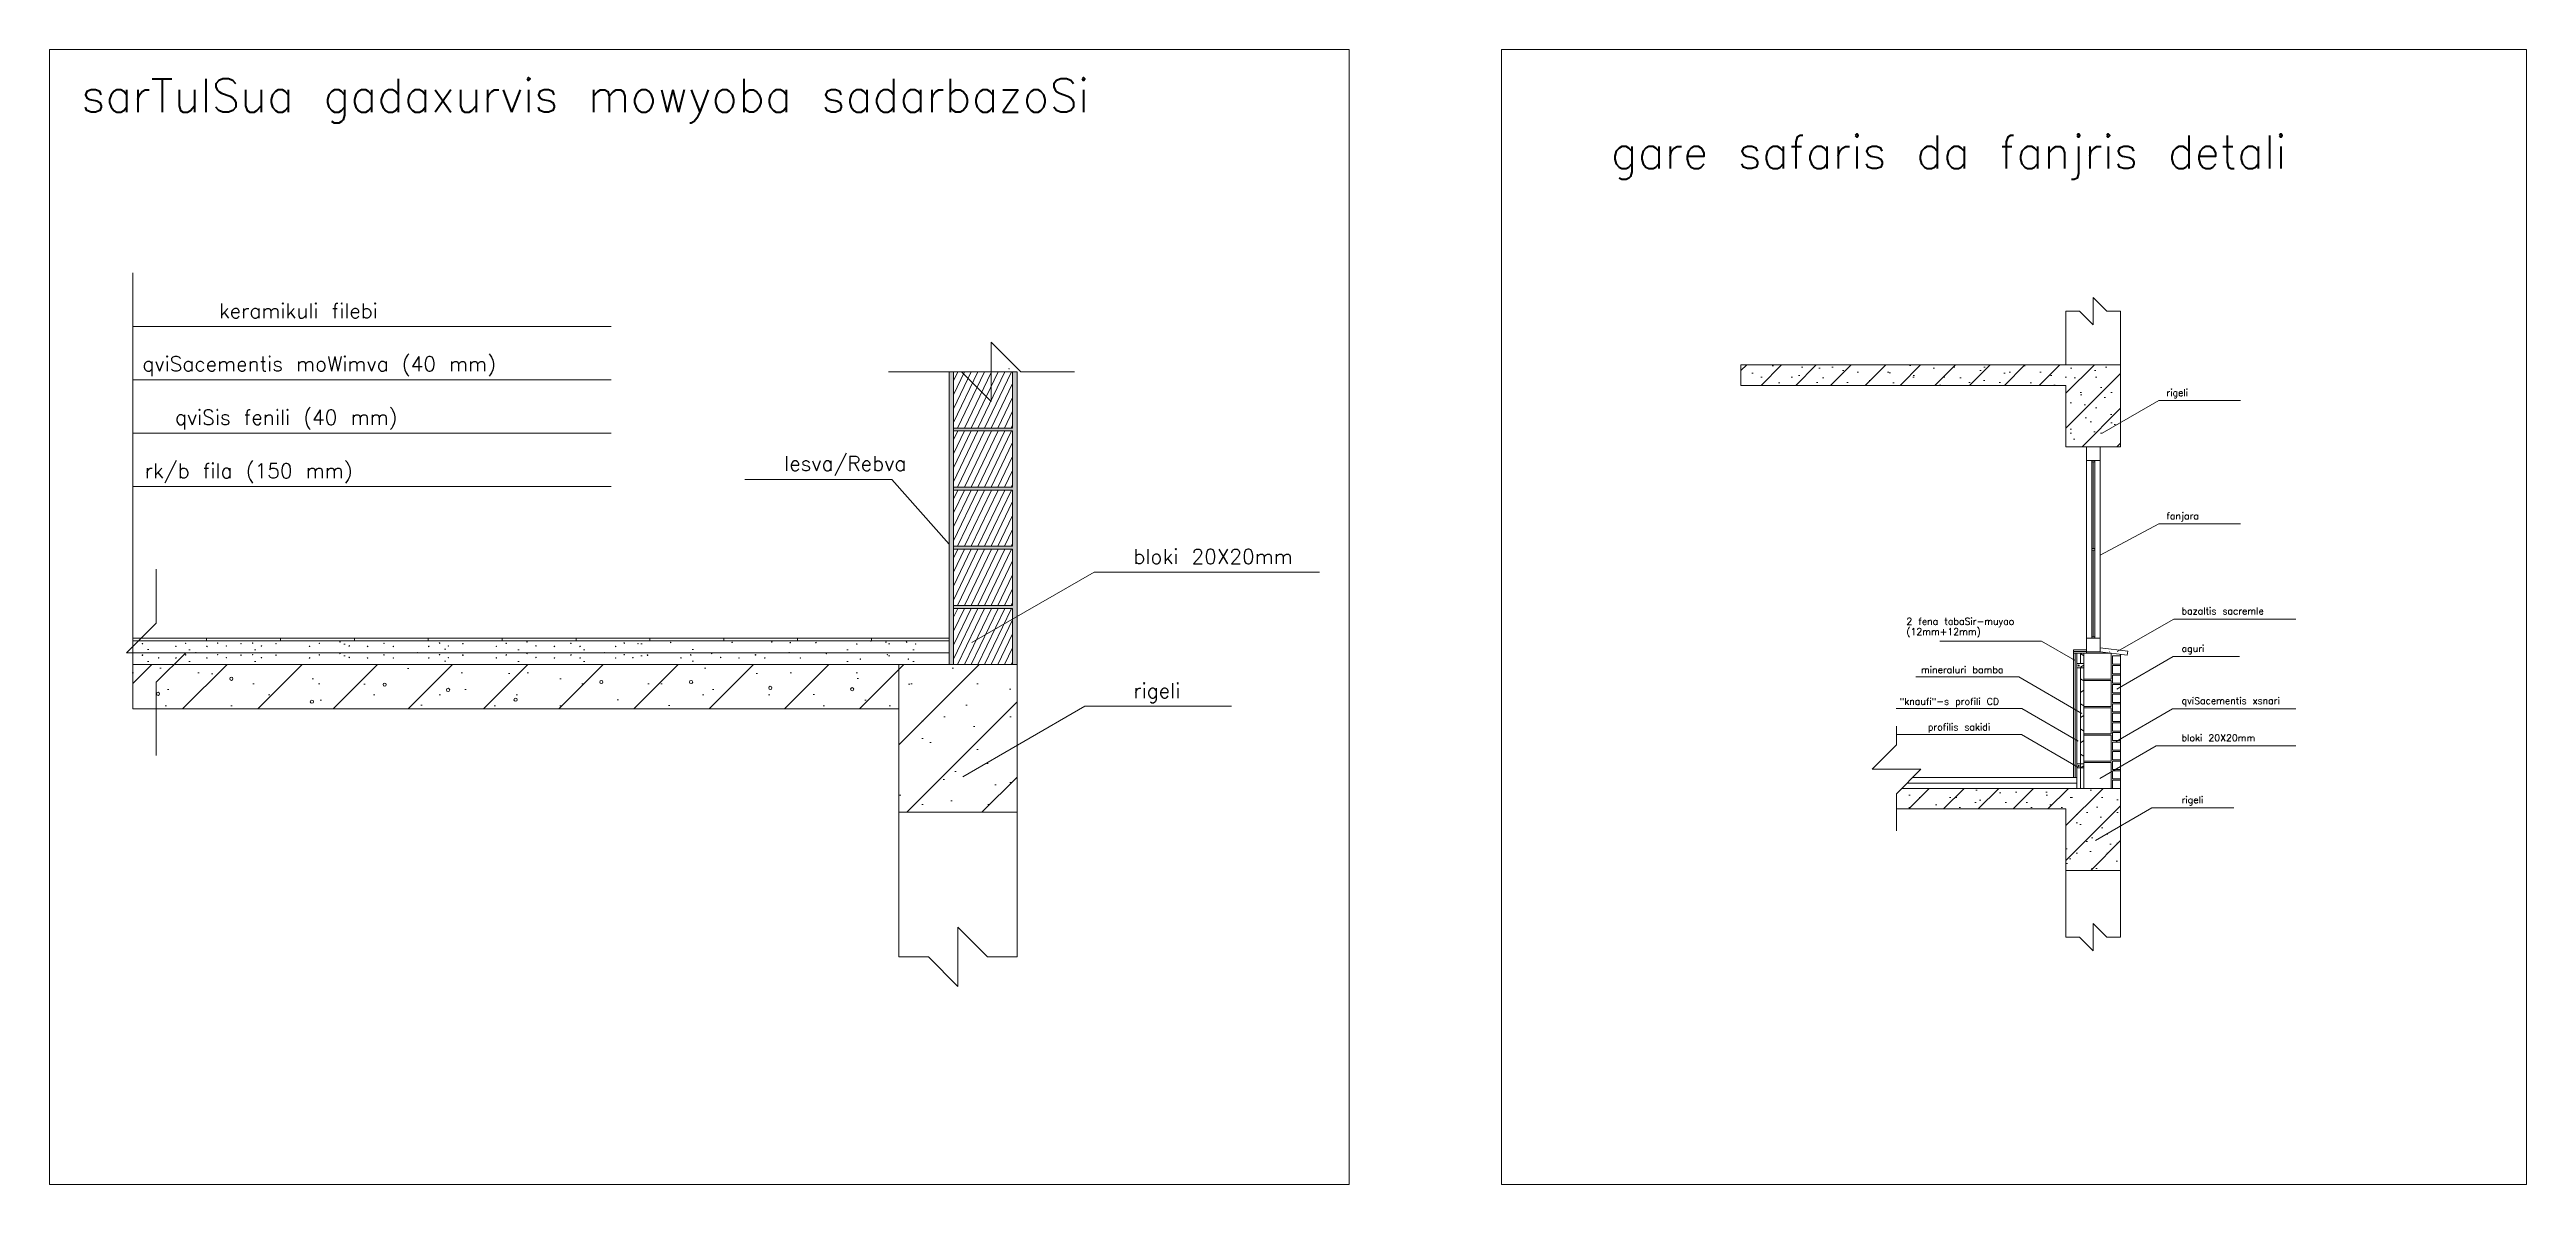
# Model space of a CAD drawing. Header units: millimetres. Extents: x 475616349 to 476941521, y 4620115302 to 4621446928.
# Drawn here: x 476880628 to 476895614, y 4620500640 to 4620507504 of the extents above; entities that cross this region are included whole.
import ezdxf

# ---------------------------------------------------------------- set-up
doc = ezdxf.new("R2010")
doc.units = ezdxf.units.MM
doc.header["$MEASUREMENT"] = 0
for name, color, linetype, lineweight in [('0_Pen_No__1_Pen_No__4', 7, 'Continuous', 0), ('2D Drafting - General_Pen_No__2_Pen_No__4', 7, 'Continuous', 0), ('2D Drafting - General_Pen_No__7_Pen_No__4', 7, 'Continuous', 0), ('2D Drafting - General_Pen_No__7_Pen_No__7_Pen_No__7', 7, 'Continuous', 0), ('A-Area-G_Pen_No__173_Pen_No__4', 7, 'Continuous', 0), ('A-Area-G_Pen_No__7_Pen_No__4', 7, 'Continuous', 0), ('Annotation - Text_Pen_No__7_Pen_No__4', 7, 'Continuous', 0), ('gegmebi_Pen_No__7_Pen_No__4', 7, 'Continuous', 0), ('kar-panjara_Pen_No__7_Pen_No__4', 7, 'Continuous', 0)]:
    doc.layers.add(name, color=color, linetype=linetype, lineweight=lineweight)
doc.layers.add('qvafenili_Pen_No__252', color=7, linetype='Continuous', lineweight=0, true_color=0x666666)
doc.styles.add('GENERATED_STYLE_10', font='txt.shx')

msp = doc.modelspace()

# ---------------------------------------------------------------- hatches: boundary and pattern name
at = {"layer": '2D Drafting - General_Pen_No__7_Pen_No__7_Pen_No__7', "linetype": 'Continuous', "lineweight": 0}
h = msp.add_hatch(dxfattribs=at)
h.set_pattern_fill('MASONRY_BLOCK', style=0, pattern_type=2)
h.set_pattern_definition([(64.319, (476886205.68, 4620505388.185), (-20.29, 42.196), [])])
h.paths.add_polyline_path([(476886455.034, 4620505432.889), (476886455.034, 4620505554.771), (476886097.466, 4620505554.771), (476886097.466, 4620505215.081), (476886455.034, 4620505215.081)])
h = msp.add_hatch(dxfattribs=at)
h.set_pattern_fill('RENDER', style=0, pattern_type=2)
h.set_pattern_definition([(45, (476879787.24, 4620473337.98), (-92.0409, 92.0409), [0, -86.77698, 0, -130.16546]), (110, (476880076.5, 4620473337.98), (122.31553, 44.5192), [0, -63.63645, 0, -109.9175])])
h.paths.add_polyline_path([(476890861.712, 4620505596.962), (476890861.712, 4620505472.967), (476892828.201, 4620505472.967), (476892828.201, 4620505101.072), (476893158.78, 4620505101.072), (476893158.78, 4620505596.925)])
h = msp.add_hatch(dxfattribs=at)
h.set_pattern_fill('MASONRY_BLOCK', style=0, pattern_type=2)
h.set_pattern_definition([(45, (476876363.15, 4620468763.32), (-105.1896, 105.1896), [])])
h.paths.add_polyline_path([(476890861.712, 4620505596.962), (476890861.712, 4620505472.967), (476892828.201, 4620505472.967), (476892828.201, 4620505101.072), (476893158.78, 4620505101.072), (476893158.78, 4620505596.925)])
h = msp.add_hatch(dxfattribs=at)
h.set_pattern_fill('MASONRY_BLOCK', style=0, pattern_type=2)
h.set_pattern_definition([(64.319, (476886205.68, 4620505030.617), (-20.29, 42.196), [])])
h.paths.add_polyline_path([(476886455.034, 4620505075.321), (476886455.034, 4620505197.203), (476886097.466, 4620505197.203), (476886097.466, 4620504857.513), (476886455.034, 4620504857.513)])
h = msp.add_hatch(dxfattribs=at)
h.set_pattern_fill('MASONRY_BLOCK', style=0, pattern_type=2)
h.set_pattern_definition([(64.319, (476886205.68, 4620504673.05), (-20.29, 42.196), [])])
h.paths.add_polyline_path([(476886455.034, 4620504717.753), (476886455.034, 4620504839.635), (476886097.466, 4620504839.635), (476886097.466, 4620504499.945), (476886455.034, 4620504499.945)])
h = msp.add_hatch(dxfattribs=at)
h.set_pattern_fill('MASONRY_BLOCK', style=0, pattern_type=2)
h.set_pattern_definition([(64.319, (476886205.68, 4620504315.48), (-20.29, 42.196), [])])
h.paths.add_polyline_path([(476886455.034, 4620504360.185), (476886455.034, 4620504482.067), (476886097.466, 4620504482.067), (476886097.466, 4620504142.377), (476886455.034, 4620504142.377)])
h = msp.add_hatch(dxfattribs=at)
h.set_pattern_fill('MASONRY_BLOCK', style=0, pattern_type=2)
h.set_pattern_definition([(64.319, (476886205.68, 4620503957.913), (-20.29, 42.196), [])])
h.paths.add_polyline_path([(476886455.034, 4620504002.617), (476886455.034, 4620504124.499), (476886097.466, 4620504124.499), (476886097.466, 4620503784.809), (476886455.034, 4620503784.809)])
h = msp.add_hatch(dxfattribs=at)
h.set_pattern_fill('RENDER', style=0, pattern_type=2)
h.set_pattern_definition([(45, (476832293.44, 4620443942.06), (-199.1105, 199.1105), [0, -187.7232, 0, -281.5848]), (110, (476832919.2, 4620443942.06), (264.6031, 96.3077), [0, -137.6637, 0, -237.7827])])
h.paths.add_polyline_path([(476881131.629, 4620503927.181), (476881131.629, 4620503855.565), (476886070.649, 4620503855.565), (476886070.649, 4620503927.1)])
h = msp.add_hatch(dxfattribs=at)
h.set_pattern_fill('RENDER', style=0, pattern_type=2)
h.set_pattern_definition([(45, (476832293.44, 4620443870.52), (-199.1105, 199.1105), [0, -187.7232, 0, -281.5848]), (110, (476832919.2, 4620443870.52), (264.6031, 96.3077), [0, -137.6637, 0, -237.7827])])
h.paths.add_polyline_path([(476881131.629, 4620503855.565), (476881131.629, 4620503784.028), (476886070.649, 4620503784.028), (476886070.649, 4620503855.484)])
h = msp.add_hatch(dxfattribs=at)
h.set_pattern_fill('RENDER', style=0, pattern_type=2)
h.set_pattern_definition([(45, (476832150.43, 4620443603.15), (-199.1105, 199.1105), [0, -187.7232, 0, -281.5848]), (110, (476832776.18, 4620443603.15), (264.6031, 96.3077), [0, -137.6637, 0, -237.7827])])
h.paths.add_polyline_path([(476886481.852, 4620503784.812), (476881131.629, 4620503784.899), (476881131.629, 4620503516.656), (476885766.716, 4620503516.656), (476885766.716, 4620502890.925), (476886481.852, 4620502890.925)])
h = msp.add_hatch(dxfattribs=at)
h.set_pattern_fill('MASONRY_BLOCK', style=0, pattern_type=2)
h.set_pattern_definition([(45, (476899283.44, 4620457651.2), (-227.5549, 227.5549), [])])
h.paths.add_polyline_path([(476886481.852, 4620503784.812), (476881131.629, 4620503784.899), (476881131.629, 4620503516.656), (476885766.716, 4620503516.656), (476885766.716, 4620502890.925), (476886481.852, 4620502890.925)])
h = msp.add_hatch(dxfattribs=at)
h.set_pattern_fill('CONCRETE_BLOCK', style=0, pattern_type=2)
h.set_pattern_definition([(33.9761, (476866035.2, 4620465596.17), (-112.7319, 75.97025), []), (146.0239, (476866035.2, 4620465596.17), (112.7319, 75.97025), [])])
h.paths.add_polyline_path([(476892916.624, 4620503853.136), (476892916.624, 4620503117.679), (476892935.632, 4620503117.679), (476892935.632, 4620503853.136)])
h = msp.add_hatch(dxfattribs=at)
h.set_pattern_fill('RENDER', style=0, pattern_type=2)
h.set_pattern_definition([(45, (476868043.52, 4620475215.36), (-92.0409, 92.0409), [0, -86.77698, 0, -130.16546]), (110, (476868332.78, 4620475215.36), (122.31553, 44.5192), [0, -63.63645, 0, -109.9175])])
h.paths.add_polyline_path([(476891657.666, 4620503034.978), (476891657.666, 4620503034.953), (476891834.836, 4620503034.953), (476891803.09, 4620503003.207), (476891803.09, 4620502910.996), (476892828.201, 4620502910.996), (476892828.201, 4620502539.1), (476893158.78, 4620502539.1), (476893158.78, 4620503034.953)])
h = msp.add_hatch(dxfattribs=at)
h.set_pattern_fill('MASONRY_BLOCK', style=0, pattern_type=2)
h.set_pattern_definition([(45, (476899076.45, 4620481709.21), (-105.1896, 105.1896), [])])
h.paths.add_polyline_path([(476891803.09, 4620503003.207), (476891803.09, 4620502910.996), (476892828.201, 4620502910.996), (476892828.201, 4620502539.1), (476893158.78, 4620502539.1), (476893158.78, 4620503034.953), (476891834.858, 4620503034.975), (476891834.836, 4620503034.953)])
at = {"layer": 'qvafenili_Pen_No__252', "linetype": 'Continuous', "lineweight": 0, "true_color": 0x333333}
for points in [[(476886070.649, 4620503784.025), (476886097.466, 4620503784.025), (476886097.466, 4620505554.771), (476886070.649, 4620505554.771)], [(476886481.852, 4620503784.025), (476886455.034, 4620503784.025), (476886455.034, 4620505554.771), (476886481.852, 4620505554.771)], [(476886455.034, 4620505197.203), (476886455.034, 4620505215.081), (476886097.466, 4620505215.081), (476886097.466, 4620505197.203)], [(476886455.034, 4620504857.513), (476886097.466, 4620504857.513), (476886097.466, 4620504839.635), (476886455.034, 4620504839.635)], [(476886455.034, 4620504499.945), (476886097.466, 4620504499.945), (476886097.466, 4620504482.067), (476886455.034, 4620504482.067)], [(476886097.466, 4620504124.499), (476886455.034, 4620504124.499), (476886455.034, 4620504142.377), (476886097.466, 4620504142.377)]]:
    msp.add_hatch(color=250, dxfattribs=at).paths.add_polyline_path(points)

# ---------------------------------------------------------------- linework, layer by layer
at = {"layer": '0_Pen_No__1_Pen_No__4', "color": 7, "linetype": 'Continuous', "lineweight": 0}
for centre, radius in [((476881190.054, 4620503911.344), 1.486), ((476881392.603, 4620503894.803), 1.486), ((476881451.975, 4620503913.2), 1.486), ((476881579.842, 4620503893.967), 1.486), ((476881645.042, 4620503914.036), 1.486), ((476881697.724, 4620503896.476), 1.486), ((476881786.18, 4620503911.344), 1.486), ((476881857.353, 4620503914.036), 1.486), ((476881910.035, 4620503896.476), 1.486), ((476881998.491, 4620503911.344), 1.486), ((476882201.04, 4620503894.803), 1.486), ((476882260.411, 4620503913.2), 1.486), ((476882385.844, 4620503921.562), 1.486), ((476882441.035, 4620503897.312), 1.486), ((476882552.252, 4620503893.967), 1.486), ((476882651.762, 4620503913.2), 1.486), ((476882707.789, 4620503893.967), 1.486), ((476882922.698, 4620503893.967), 1.486), ((476882987.897, 4620503914.036), 1.486), ((476883040.579, 4620503896.476), 1.486), ((476883129.035, 4620503911.344), 1.486), ((476883331.584, 4620503894.803), 1.486), ((476883390.955, 4620503913.2), 1.486), ((476883516.388, 4620503921.562), 1.486), ((476883571.579, 4620503897.312), 1.486), ((476883682.796, 4620503893.967), 1.486), ((476883782.306, 4620503913.2), 1.486), ((476883838.333, 4620503893.967), 1.486), ((476884053.242, 4620503893.967), 1.486), ((476884104.928, 4620503914.036), 1.486), ((476884188.688, 4620503910.484), 1.486), ((476884385.918, 4620503917.919), 1.486), ((476884758.061, 4620503918.351), 1.486), ((476884998.057, 4620503920.859), 1.486), ((476885109.274, 4620503917.514), 1.486), ((476885264.811, 4620503917.514), 1.486), ((476885512.056, 4620503909.28), 1.486), ((476885597.25, 4620503926.97), 1.486), ((476885689.067, 4620503920.118), 1.486), ((476885813.156, 4620503920.118), 1.486), ((476885868.557, 4620503909.28), 1.486), ((476881190.054, 4620503841.275), 1.486), ((476881288.267, 4620503824.734), 1.486), ((476881392.603, 4620503824.734), 1.486), ((476881451.975, 4620503843.131), 1.486), ((476881512.945, 4620503856.511), 1.486), ((476881579.842, 4620503823.898), 1.486), ((476881645.042, 4620503843.967), 1.486), ((476881697.724, 4620503826.407), 1.486), ((476881786.18, 4620503841.275), 1.486), ((476881857.353, 4620503843.967), 1.486), ((476881910.035, 4620503826.407), 1.486), ((476881998.491, 4620503841.275), 1.486), ((476882201.04, 4620503824.734), 1.486), ((476882260.411, 4620503843.131), 1.486), ((476882385.844, 4620503851.493), 1.486), ((476882441.035, 4620503827.243), 1.486), ((476882552.252, 4620503823.898), 1.486), ((476882651.762, 4620503843.131), 1.486), ((476882707.789, 4620503823.898), 1.486), ((476882855.8, 4620503856.511), 1.486), ((476882922.698, 4620503823.898), 1.486), ((476882987.897, 4620503843.967), 1.486), ((476883040.579, 4620503826.407), 1.486), ((476883129.035, 4620503841.275), 1.486), ((476883331.584, 4620503824.734), 1.486), ((476883390.955, 4620503843.131), 1.486), ((476883516.388, 4620503851.493), 1.486), ((476883571.579, 4620503827.243), 1.486), ((476883682.796, 4620503823.898), 1.486), ((476883782.306, 4620503843.131), 1.486), ((476883838.333, 4620503823.898), 1.486), ((476883986.344, 4620503856.511), 1.486), ((476884053.242, 4620503823.898), 1.486), ((476884104.928, 4620503843.967), 1.486), ((476884157.61, 4620503826.407), 1.486), ((476884246.066, 4620503841.275), 1.486), ((476884448.614, 4620503824.734), 1.486), ((476884507.986, 4620503843.131), 1.486), ((476884633.419, 4620503851.493), 1.486), ((476884688.609, 4620503827.243), 1.486), ((476884799.827, 4620503823.898), 1.486), ((476884899.337, 4620503843.131), 1.486), ((476884955.364, 4620503823.898), 1.486), ((476885103.375, 4620503856.511), 1.486), ((476885170.272, 4620503823.898), 1.486), ((476885328.318, 4620503850.657), 1.486), ((476885533.192, 4620503817.208), 1.486), ((476885697.091, 4620503843.967), 1.486), ((476885823.79, 4620503817.208), 1.486), ((476881284.458, 4620503607.586), 9.683), ((476881728.208, 4620503698.713), 9.683), ((476882655.329, 4620503663.054), 9.683), ((476883039.648, 4620503631.358), 9.683), ((476883966.768, 4620503678.903), 9.683), ((476884509.57, 4620503678.903), 9.683), ((476884988.978, 4620503643.244), 9.683), ((476885484.235, 4620503635.32), 9.683), ((476882215.541, 4620503560.041), 9.683), ((476883447.739, 4620503571.927), 9.683)]:
    msp.add_circle(centre, radius, dxfattribs=at)
at = {"layer": '2D Drafting - General_Pen_No__7_Pen_No__4', "color": 7, "linetype": 'Continuous', "lineweight": 0, "flags": 128}
for points in [[(476880628.055, 4620507503.781), (476888492.091, 4620507503.781), (476888492.091, 4620500640.391), (476880628.055, 4620500640.391)], [(476889412.091, 4620507503.781), (476895614.142, 4620507503.781), (476895614.142, 4620500640.391), (476889412.091, 4620500640.391)], [(476886097.466, 4620505554.771), (476886455.034, 4620505554.771), (476886455.034, 4620505215.081), (476886097.466, 4620505215.081)], [(476890861.712, 4620505596.962), (476893158.78, 4620505596.925), (476893158.78, 4620505101.072), (476892828.201, 4620505101.072), (476892828.201, 4620505472.967), (476890861.712, 4620505472.967)], [(476886097.466, 4620505197.203), (476886455.034, 4620505197.203), (476886455.034, 4620504857.513), (476886097.466, 4620504857.513)], [(476886097.466, 4620504839.635), (476886455.034, 4620504839.635), (476886455.034, 4620504499.945), (476886097.466, 4620504499.945)], [(476886097.466, 4620504482.067), (476886455.034, 4620504482.067), (476886455.034, 4620504142.377), (476886097.466, 4620504142.377)], [(476886097.466, 4620504124.499), (476886455.034, 4620504124.499), (476886455.034, 4620503784.809), (476886097.466, 4620503784.809)], [(476885766.716, 4620503784.823), (476886481.852, 4620503784.812), (476886481.852, 4620502890.925), (476885766.716, 4620502890.925), (476885766.716, 4620503516.656)], [(476892874.489, 4620503863.047), (476892874.489, 4620503872.957), (476892952.168, 4620503872.957), (476892952.168, 4620503863.047)], [(476892874.489, 4620503853.136), (476892874.489, 4620503863.047), (476892952.168, 4620503863.047), (476892952.168, 4620503853.136)], [(476892884.399, 4620503101.135), (476892874.489, 4620503101.135), (476892874.489, 4620503853.136), (476892884.399, 4620503853.136)], [(476892894.31, 4620503101.069), (476892884.399, 4620503101.069), (476892884.399, 4620503853.136), (476892894.31, 4620503853.136)], [(476892894.31, 4620503790.105), (476892935.632, 4620503790.105), (476892935.632, 4620503765.312), (476892894.31, 4620503765.312)], [(476892916.624, 4620503765.312), (476892935.632, 4620503765.312), (476892935.632, 4620503034.953), (476892916.624, 4620503034.953)], [(476892935.632, 4620503853.136), (476893100.922, 4620503853.136), (476893100.922, 4620503696.111), (476892935.632, 4620503696.111)], [(476893109.193, 4620503836.607), (476893158.78, 4620503836.607), (476893158.78, 4620503787.021), (476893109.193, 4620503787.021)], [(476893109.193, 4620503778.756), (476893158.78, 4620503778.756), (476893158.78, 4620503729.169), (476893109.193, 4620503729.169)], [(476892935.632, 4620503687.847), (476893100.922, 4620503687.847), (476893100.922, 4620503530.822), (476892935.632, 4620503530.822)], [(476893109.193, 4620503720.905), (476893158.78, 4620503720.905), (476893158.78, 4620503671.318), (476893109.193, 4620503671.318)], [(476893109.193, 4620503663.053), (476893158.78, 4620503663.053), (476893158.78, 4620503613.467), (476893109.193, 4620503613.467)], [(476893109.193, 4620503605.202), (476893158.78, 4620503605.202), (476893158.78, 4620503555.615), (476893109.193, 4620503555.615)], [(476892935.632, 4620503522.557), (476893100.922, 4620503522.557), (476893100.922, 4620503365.532), (476892935.632, 4620503365.532)], [(476893109.193, 4620503547.351), (476893158.78, 4620503547.351), (476893158.78, 4620503497.764), (476893109.193, 4620503497.764)], [(476893109.193, 4620503489.499), (476893158.78, 4620503489.499), (476893158.78, 4620503439.913), (476893109.193, 4620503439.913)], [(476892935.632, 4620503357.268), (476893100.922, 4620503357.268), (476893100.922, 4620503200.243), (476892935.632, 4620503200.243)], [(476893109.193, 4620503431.648), (476893158.78, 4620503431.648), (476893158.78, 4620503382.061), (476893109.193, 4620503382.061)], [(476893109.193, 4620503373.797), (476893158.78, 4620503373.797), (476893158.78, 4620503324.21), (476893109.193, 4620503324.21)], [(476893109.193, 4620503315.946), (476893158.78, 4620503315.946), (476893158.78, 4620503266.359), (476893109.193, 4620503266.359)], [(476892894.31, 4620503183.795), (476892935.632, 4620503183.795), (476892935.632, 4620503159.002), (476892894.31, 4620503159.002)], [(476892935.632, 4620503191.978), (476893100.922, 4620503191.978), (476893100.922, 4620503034.953), (476892935.632, 4620503034.953)], [(476893109.193, 4620503258.094), (476893158.78, 4620503258.094), (476893158.78, 4620503208.507), (476893109.193, 4620503208.507)], [(476893109.193, 4620503200.243), (476893158.78, 4620503200.243), (476893158.78, 4620503150.656), (476893109.193, 4620503150.656)], [(476893109.193, 4620503142.392), (476893158.78, 4620503142.392), (476893158.78, 4620503092.805), (476893109.193, 4620503092.805)], [(476893109.193, 4620503084.54), (476893158.78, 4620503084.54), (476893158.78, 4620503034.953), (476893109.193, 4620503034.953)]]:
    msp.add_lwpolyline(points, close=True, dxfattribs=at)
for points in [[(476881131.629, 4620503516.656), (476881131.629, 4620506152.513)], [(476892993.491, 4620506003.378), (476892993.491, 4620505838.088)], [(476892993.491, 4620506003.378), (476893076.135, 4620505920.733)], [(476892828.201, 4620505920.733), (476892910.846, 4620505920.733)], [(476892993.491, 4620505838.088), (476892910.846, 4620505920.733)], [(476893076.135, 4620505920.733), (476893158.78, 4620505920.733)], [(476881131.629, 4620505829.51), (476884025.678, 4620505829.51)], [(476886325.435, 4620505733.555), (476886504.219, 4620505554.771)], [(476886325.435, 4620505375.987), (476886325.435, 4620505733.555)], [(476886146.651, 4620505554.771), (476885704.929, 4620505554.771)], [(476886070.649, 4620503784.025), (476886070.649, 4620505554.771)], [(476886097.466, 4620503784.025), (476886097.466, 4620505554.771)], [(476886097.466, 4620503784.025), (476886097.466, 4620505554.771)], [(476886325.435, 4620505375.987), (476886146.651, 4620505554.771)], [(476886481.852, 4620503784.812), (476886481.852, 4620505554.771), (476886455.034, 4620505554.771)], [(476886829.896, 4620505554.771), (476886504.219, 4620505554.771)], [(476881131.629, 4620505506.508), (476884025.678, 4620505506.508)], [(476893047.738, 4620505183.816), (476893389.137, 4620505380.923), (476893884.347, 4620505380.923)], [(476881131.629, 4620505183.506), (476884025.678, 4620505183.506)], [(476881131.629, 4620504860.504), (476884025.678, 4620504860.504)], [(476886070.649, 4620504512.482), (476885724.848, 4620504904.605), (476884834.999, 4620504904.605)], [(476893034.813, 4620504445.869), (476893389.137, 4620504635.068), (476893884.347, 4620504635.068)], [(476881273.191, 4620504360.406), (476881273.191, 4620504034.73)], [(476886208.831, 4620503917.254), (476886947.374, 4620504343.652), (476888312.042, 4620504343.652)], [(476893138.675, 4620503862.708), (476893480.074, 4620504059.814), (476894218.798, 4620504059.814)], [(476881094.407, 4620503855.946), (476881273.191, 4620504034.73)], [(476886070.649, 4620503927.102), (476881131.629, 4620503927.102), (476881131.629, 4620503944.093), (476886070.649, 4620503944.093)], [(476881131.629, 4620503944.093), (476881578.589, 4620503944.093), (476881578.589, 4620503927.102)], [(476886070.649, 4620503855.565), (476881131.629, 4620503855.565), (476881131.629, 4620503927.102), (476886070.649, 4620503927.102)], [(476881578.589, 4620503944.093), (476882025.549, 4620503944.093), (476882025.549, 4620503927.102)], [(476882025.549, 4620503944.093), (476882472.509, 4620503944.093), (476882472.509, 4620503927.102)], [(476882472.509, 4620503944.093), (476882919.469, 4620503944.093), (476882919.469, 4620503927.102)], [(476882919.469, 4620503944.093), (476883366.429, 4620503944.093), (476883366.429, 4620503927.102)], [(476883366.429, 4620503944.093), (476883813.389, 4620503944.093), (476883813.389, 4620503927.102)], [(476883813.389, 4620503944.093), (476884260.349, 4620503944.093), (476884260.349, 4620503927.102)], [(476884260.349, 4620503944.093), (476884707.309, 4620503944.093), (476884707.309, 4620503927.102)], [(476884707.309, 4620503944.093), (476885154.269, 4620503944.093), (476885154.269, 4620503927.102)], [(476885154.269, 4620503944.093), (476885601.229, 4620503944.093), (476885601.229, 4620503927.102)], [(476885601.229, 4620503944.093), (476886070.649, 4620503944.093), (476886070.649, 4620503927.102)], [(476892884.399, 4620503809.221), (476892680.595, 4620503926.888), (476892063.981, 4620503926.888)], [(476881451.975, 4620503855.946), (476881094.407, 4620503855.946)], [(476886070.649, 4620503784.025), (476881131.629, 4620503784.028), (476881131.629, 4620503855.565), (476886070.649, 4620503855.565)], [(476881131.629, 4620503682.085), (476881131.629, 4620503784.028)], [(476881451.975, 4620503855.946), (476881273.191, 4620503677.162)], [(476892916.624, 4620503159.002), (476892916.624, 4620503034.953), (476892894.31, 4620503034.953), (476892894.31, 4620503853.136), (476892916.624, 4620503853.136), (476892916.624, 4620503790.105)], [(476892916.624, 4620503765.312), (476892916.624, 4620503183.795)], [(476893136.082, 4620503636.259), (476893477.481, 4620503833.366), (476893878.106, 4620503833.366)], [(476893158.78, 4620503787.021), (476893158.78, 4620503845.879)], [(476893158.78, 4620503729.169), (476893158.78, 4620503778.756)], [(476885766.716, 4620503690.146), (476885766.716, 4620503516.656), (476881131.629, 4620503516.656), (476881131.629, 4620503631.114)], [(476881273.191, 4620503677.162), (476881273.191, 4620503235.439)], [(476892924.69, 4620503489.01), (476892543, 4620503709.379), (476891918.756, 4620503709.379)], [(476893158.78, 4620503671.318), (476893158.78, 4620503720.905)], [(476893158.78, 4620503613.467), (476893158.78, 4620503663.053)], [(476893158.78, 4620503555.615), (476893158.78, 4620503605.202)], [(476886153.662, 4620503106.233), (476886892.205, 4620503532.631), (476887779.514, 4620503532.631)], [(476892902.571, 4620503320.964), (476892561.172, 4620503518.071), (476891800.286, 4620503518.071)], [(476893132.118, 4620503320.066), (476893473.517, 4620503517.173), (476894218.798, 4620503517.173)], [(476893158.78, 4620503497.764), (476893158.78, 4620503547.351)], [(476893158.78, 4620503439.913), (476893158.78, 4620503489.499)], [(476891655.334, 4620503150.963), (476891803.09, 4620503298.718)], [(476892900.311, 4620503164.635), (476892558.911, 4620503361.742), (476891800.286, 4620503361.742)], [(476891803.09, 4620503411.744), (476891803.09, 4620503298.718)], [(476893158.78, 4620503382.061), (476893158.78, 4620503431.648)], [(476893158.78, 4620503324.21), (476893158.78, 4620503373.797)], [(476893158.78, 4620503266.359), (476893158.78, 4620503315.946)], [(476891950.845, 4620503150.963), (476891655.334, 4620503150.963)], [(476891950.845, 4620503150.963), (476891803.09, 4620503003.207)], [(476893032.573, 4620503096.176), (476893373.972, 4620503293.283), (476894218.798, 4620503293.283)], [(476893158.78, 4620503208.507), (476893158.78, 4620503258.094)], [(476893158.78, 4620503150.656), (476893158.78, 4620503200.243)], [(476891834.858, 4620503034.975), (476893158.78, 4620503034.953), (476893158.78, 4620502539.1), (476892828.201, 4620502539.1), (476892828.201, 4620502910.996), (476891803.09, 4620502910.996)], [(476891803.09, 4620503003.207), (476891803.09, 4620502778.528)], [(476891867.894, 4620503068.011), (476892894.31, 4620503068.011), (476892894.31, 4620503034.953), (476891834.836, 4620503034.953)], [(476891900.952, 4620503101.069), (476892894.31, 4620503101.069), (476892894.31, 4620503068.011), (476891867.894, 4620503068.011)], [(476893158.78, 4620503092.805), (476893158.78, 4620503142.392)], [(476893158.78, 4620503034.953), (476893158.78, 4620503084.54)], [(476893007.071, 4620502721.273), (476893348.47, 4620502918.38), (476893843.679, 4620502918.38)], [(476886124.284, 4620502195.52), (476886303.068, 4620502016.736)], [(476886124.284, 4620502195.52), (476886124.284, 4620501837.952)], [(476892993.491, 4620502052.353), (476892910.846, 4620502134.997)], [(476892993.491, 4620502217.642), (476893076.135, 4620502134.997)], [(476892993.491, 4620502217.642), (476892993.491, 4620502052.353)], [(476886124.284, 4620501837.952), (476885945.5, 4620502016.736)]]:
    msp.add_lwpolyline(points, dxfattribs=at)
for points in [[(476893158.78, 4620503787.021, 0.319953503), (476893158.78, 4620503778.756)], [(476893158.78, 4620503729.169, 0.319953503), (476893158.78, 4620503720.905)], [(476893158.78, 4620503671.318, 0.319953503), (476893158.78, 4620503663.053)], [(476893158.78, 4620503613.467, 0.319953503), (476893158.78, 4620503605.202)], [(476893158.78, 4620503555.615, 0.319953503), (476893158.78, 4620503547.351)], [(476893158.78, 4620503497.764, 0.319953503), (476893158.78, 4620503489.499)], [(476893158.78, 4620503439.913, 0.319953503), (476893158.78, 4620503431.648)], [(476893158.78, 4620503382.061, 0.319953503), (476893158.78, 4620503373.797)], [(476893158.78, 4620503324.21, 0.319953503), (476893158.78, 4620503315.946)], [(476893158.78, 4620503266.359, 0.319953503), (476893158.78, 4620503258.094)], [(476893158.78, 4620503208.507, 0.319953503), (476893158.78, 4620503200.243)], [(476893158.78, 4620503150.656, 0.319953503), (476893158.78, 4620503142.392)], [(476893158.78, 4620503092.805, 0.319953503), (476893158.78, 4620503084.54)]]:
    msp.add_lwpolyline(points, format="xyb", dxfattribs=at)
at = {"layer": '2D Drafting - General_Pen_No__7_Pen_No__4', "color": 7, "linetype": 'Continuous', "lineweight": 0}
for centre in [(476892905.45, 4620503778.102), (476892905.45, 4620503171.792)]:
    msp.add_circle(centre, 3.044, dxfattribs=at)
at = {"layer": 'A-Area-G_Pen_No__7_Pen_No__4', "color": 7, "linetype": 'Continuous', "lineweight": 0, "flags": 128}
msp.add_lwpolyline([(476893034.813, 4620503861.428), (476893198.817, 4620503840.857), (476893201.903, 4620503865.458), (476893034.813, 4620503886.416)], close=True, dxfattribs=at)
at = {"layer": 'gegmebi_Pen_No__7_Pen_No__4', "color": 7, "linetype": 'Continuous', "lineweight": 0}
for p, q in [((476892985.226, 4620505018.361), (476892985.226, 4620503944.073)), ((476893001.755, 4620505018.361), (476892985.226, 4620505018.361)), ((476893001.755, 4620505010.096), (476892985.226, 4620505010.096)), ((476892993.491, 4620505010.096), (476892993.491, 4620504485.349)), ((476893001.755, 4620505018.361), (476893001.755, 4620503944.073)), ((476893001.755, 4620504485.349), (476892985.226, 4620504485.349)), ((476893001.755, 4620504477.085), (476892985.226, 4620504477.085)), ((476892993.491, 4620504477.085), (476892993.491, 4620503952.338)), ((476893001.755, 4620503952.338), (476892985.226, 4620503952.338)), ((476893001.755, 4620503944.073), (476893001.755, 4620503952.338))]:
    msp.add_line(p, q, dxfattribs=at)
at = {"layer": 'gegmebi_Pen_No__7_Pen_No__4', "color": 7, "linetype": 'Continuous', "lineweight": 0, "flags": 128}
for points in [[(476893034.813, 4620505101.099), (476892952.168, 4620505101.099), (476892952.168, 4620503861.428), (476893034.813, 4620503861.428)], [(476893034.813, 4620505018.361), (476892952.168, 4620505018.361), (476892952.168, 4620505101.005), (476893034.813, 4620505101.005)], [(476893034.813, 4620503861.428), (476892952.168, 4620503861.428), (476892952.168, 4620503944.073), (476893034.813, 4620503944.073)]]:
    msp.add_lwpolyline(points, close=True, dxfattribs=at)
at = {"layer": 'kar-panjara_Pen_No__7_Pen_No__4', "color": 7, "linetype": 'Continuous', "lineweight": 0, "flags": 128}
for points in [[(476893158.78, 4620505920.733), (476893158.78, 4620505596.925), (476892828.201, 4620505596.925), (476892828.201, 4620505920.733)], [(476893034.813, 4620503861.456), (476892952.168, 4620503861.456), (476892952.168, 4620505101.099), (476893034.813, 4620505101.099), (476893034.813, 4620503886.222)], [(476885945.5, 4620502016.736), (476885766.716, 4620502016.736), (476885766.716, 4620502890.925), (476886481.852, 4620502890.925), (476886481.852, 4620502016.736), (476886303.068, 4620502016.736)], [(476892910.846, 4620502134.997), (476892828.201, 4620502134.997), (476892828.201, 4620502539.1), (476893158.78, 4620502539.1), (476893158.78, 4620502134.997), (476893076.135, 4620502134.997)]]:
    msp.add_lwpolyline(points, dxfattribs=at)

# ---------------------------------------------------------------- texts
at = {"layer": '2D Drafting - General_Pen_No__2_Pen_No__4', "color": 7, "linetype": 'Continuous', "lineweight": 0, "char_height": 200, "attachment_point": 1}
for s, insert in [('\\A1;{\\pql;\\Ftxt.shx;sarTulSua gadaxurvis mowyoba sadarbazoSi}', (476880819.963, 4620507326.036)), ('\\A1;{\\pql;\\Ftxt.shx;gare safaris da fanjris detali}', (476890072.336, 4620506983.714))]:
    msp.add_mtext(s, dxfattribs=dict(at, insert=insert))
at = {"layer": 'A-Area-G_Pen_No__173_Pen_No__4', "color": 7, "linetype": 'Continuous', "lineweight": 0, "insert": (476886428.466, 4620505572.508), "char_height": 0.35757, "attachment_point": 7, "style": 'GENERATED_STYLE_10'}
msp.add_mtext('\\A1;{\\pql;\\Ftxt.shx;AecDbSpace (AecArchBase70)}', dxfattribs=at)
at = {"layer": 'A-Area-G_Pen_No__173_Pen_No__4', "color": 7, "linetype": 'Continuous', "lineweight": 0, "insert": (476893088.64, 4620503861.337), "char_height": 0.16529, "attachment_point": 7}
msp.add_mtext('\\A1;{\\pql;\\Ftxt.shx;AecDbSpace (AecArchBase70)}', dxfattribs=at)
at = {"layer": 'Annotation - Text_Pen_No__7_Pen_No__4', "color": 7, "linetype": 'Continuous', "lineweight": 0}
for s, insert, char_height, attachment_point in [('\\A1;{\\pqr;\\Ftxt.shx;keramikuli filebi}', (476882613.95, 4620505968.18), 89.39199, 3), ('\\A1;{\\pqr;\\Ftxt.shx;qviSacementis moWimva (40 mm)}', (476883329.098, 4620505647.324), 89.39199, 3), ('\\A1;{\\pql;\\Ftxt.shx;rigeli}', (476893435.777, 4620505449.806), 41.32237, 1), ('\\A1;{\\pqr;\\Ftxt.shx;qviSis fenili (40 mm)}', (476882732.838, 4620505324.322), 89.39199, 3), ('\\A1;{\\pql;\\Ftxt.shx;rk/b fila (150 mm)}', (476881203.339, 4620505001.319), 89.39199, 1), ('\\A1;{\\pqr;\\Ftxt.shx;lesva/Rebva}', (476885811.887, 4620505045.418), 89.39199, 3), ('\\A1;{\\pql;\\Ftxt.shx;fanjara}', (476893435.777, 4620504704.075), 41.32237, 1), ('\\A1;{\\pql;\\Ftxt.shx;bloki 20X20mm}', (476887185.386, 4620504482.054), 89.39199, 1), ('\\A1;{\\pql;\\Ftxt.shx;bazaltis sacremle}', (476893527.507, 4620504128.726), 41.32237, 1), ('\\A1;{\\pql;\\Ftxt.shx;aguri}', (476893527.507, 4620503902.091), 41.32237, 1), ('\\A1;{\\pql;\\Ftxt.shx;mineraluri bamba}', (476891950.85, 4620503773.356), 41.32237, 1), ('\\A1;{\\pql;\\Ftxt.shx;rigeli}', (476887185.386, 4620503671.033), 89.39199, 1), ('\\A1;{\\pql;\\Ftxt.shx;"knaufi"-s profili \\Ftxt.shx;CD}', (476891821.501, 4620503582.173), 41.32237, 1), ('\\A1;{\\pql;\\Ftxt.shx;qviSacementis xsnari}', (476893527.507, 4620503586.085), 41.32237, 1), ('\\A1;{\\pql;\\Ftxt.shx;profilis sakidi}', (476891992.612, 4620503427.861), 41.32237, 1), ('\\A1;{\\pql;\\Ftxt.shx;bloki 20X20mm}', (476893527.507, 4620503362.075), 41.32237, 1), ('\\A1;{\\pql;\\Ftxt.shx;rigeli}', (476893527.507, 4620502987.106), 41.32237, 1)]:
    msp.add_mtext(s, dxfattribs=dict(at, insert=insert, char_height=char_height, attachment_point=attachment_point))
at = {"layer": 'Annotation - Text_Pen_No__7_Pen_No__4', "color": 7, "linetype": 'Continuous', "lineweight": 0, "insert": (476891862.808, 4620504066.342), "char_height": 41.32237, "attachment_point": 1, "line_spacing_factor": 0.900661}
msp.add_mtext('\\A1;{\\pql;\\Ftxt.shx;2 fena tabaSir-muyao \\P\\pql;\\Ftxt.shx;(12mm+12mm)}', dxfattribs=at)

doc.saveas('drawing.dxf')
